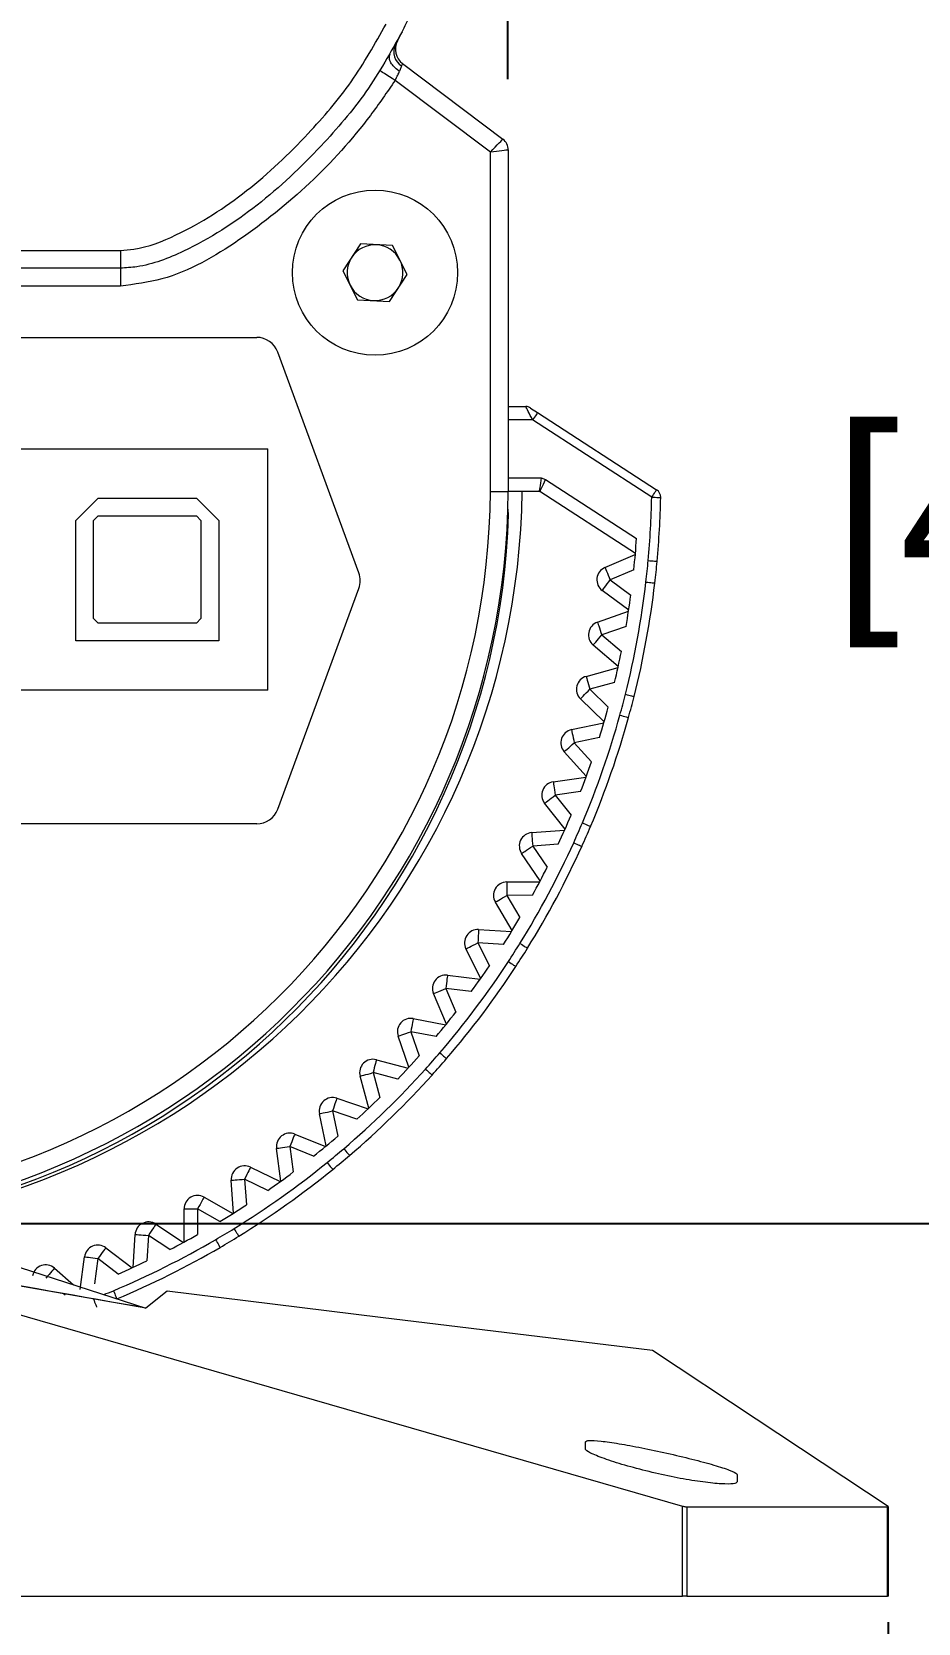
# Model space of a CAD drawing. Header units: inches. Extents: x 1 to 23.4, y -2.8 to 12.5.
# Drawn here: x 21.639 to 22.421, y 0.118 to 1.521 of the extents above; entities that cross this region are included whole.
import ezdxf

# ---------------------------------------------------------------- set-up
doc = ezdxf.new("R2010")
doc.units = ezdxf.units.IN
doc.header["$MEASUREMENT"] = 0
doc.layers.get('Defpoints').update_dxf_attribs({"color": 1})
doc.layers.add('Graze 2.0 Int', color=7, linetype='Continuous')
doc.styles.get("Standard").update_dxf_attribs({"font": 'Arial.ttf'})
doc.dimstyles.new('.1 DIM', dxfattribs={"dimscale": 0, "dimtxt": 0.15, "dimasz": 0.15, "dimexe": 0.18, "dimexo": 0.0625, "dimgap": 0.09, "dimtad": 0, "dimtih": 1, "dimtoh": 1, "dimdec": 5, "dimzin": 0, "dimdsep": 46, "dimlunit": 4, "dimtxsty": 'Standard', "dimcen": 0.09, "dimadec": 0, "dimazin": 0, "dimtfac": 1, "dimtdec": 5, "dimtofl": 0, "dimtmove": 0, "dimatfit": 3, "dimfxl": 1, "dimtolj": 1, "dimtzin": 0, "dimarcsym": 0})

# ---------------------------------------------------------------- blocks, each defined once
blk = doc.blocks.new('*D5')
at = {"layer": 'Defpoints', "color": 0, "lineweight": -2, "transparency": 16777216}
for p, q in [((21.4729, 2.0529), (23.0497, 2.0529)), ((22.8697, 1.9029), (22.8697, 1.7135)), ((22.8697, 0.6202), (22.8697, 0.8097)), ((21.4729, 0.4702), (23.0497, 0.4702))]:
    blk.add_line(p, q, dxfattribs=at)
at = {"layer": 'Defpoints', "color": 0, "transparency": 16777216}
for p in [(21.4104, 2.0529), (21.4104, 0.4702), (22.8697, 0.4702)]:
    blk.add_point(p, dxfattribs=at)
for points in [[(22.8447, 1.9029), (22.8947, 1.9029), (22.8697, 2.0529)], [(22.8447, 0.6202), (22.8947, 0.6202), (22.8697, 0.4702)]]:
    blk.add_solid(points, dxfattribs=at)
at = {"layer": 'Defpoints', "color": 0, "transparency": 16777216, "char_height": 0.15, "attachment_point": 5}
for s, insert in [('\\A1;1{\\H1x;\\S19/32;}"', (22.8697, 1.528)), ('\\A1;[40.20 mm]', (22.8697, 1.0761))]:
    blk.add_mtext(s, dxfattribs=dict(at, insert=insert))
blk = doc.blocks.new('*D6')
at = {"layer": 'Defpoints', "color": 0, "lineweight": -2, "transparency": 16777216}
for p, q in [((20.7615, 1.4796), (20.7615, 2.8312)), ((22.0591, 1.4796), (22.0591, 2.8312)), ((20.6115, 2.6512), (20.4615, 2.6512)), ((22.2091, 2.6512), (22.3591, 2.6512))]:
    blk.add_line(p, q, dxfattribs=at)
at = {"layer": 'Defpoints', "color": 0, "transparency": 16777216}
for p in [(20.7615, 2.6512), (20.7615, 1.4171), (22.0591, 1.4171)]:
    blk.add_point(p, dxfattribs=at)
for points in [[(20.6115, 2.6762), (20.6115, 2.6262), (20.7615, 2.6512)], [(22.2091, 2.6762), (22.2091, 2.6262), (22.0591, 2.6512)]]:
    blk.add_solid(points, dxfattribs=at)
at = {"layer": 'Defpoints', "color": 0, "transparency": 16777216, "char_height": 0.15, "attachment_point": 5}
for s, insert in [('\\A1;1{\\H1x;\\S5/16;}"', (21.4103, 2.9166)), ('\\A1;[32.96 mm]', (21.4103, 2.4658))]:
    blk.add_mtext(s, dxfattribs=dict(at, insert=insert))
blk = doc.blocks.new('*D7')
at = {"layer": 'Defpoints', "color": 0, "lineweight": -2, "transparency": 16777216}
for p, q in [((20.4264, 0.1184), (20.4264, -0.6362)), ((22.3944, 0.1184), (22.3944, -0.6362)), ((20.5764, -0.4562), (20.8109, -0.4562)), ((22.2444, -0.4562), (22.01, -0.4562))]:
    blk.add_line(p, q, dxfattribs=at)
at = {"layer": 'Defpoints', "color": 0, "transparency": 16777216}
for p in [(20.4264, 0.1809), (22.3944, 0.1809), (20.4264, -0.4562)]:
    blk.add_point(p, dxfattribs=at)
for points in [[(20.5764, -0.4312), (20.5764, -0.4812), (20.4264, -0.4562)], [(22.2444, -0.4312), (22.2444, -0.4812), (22.3944, -0.4562)]]:
    blk.add_solid(points, dxfattribs=at)
at = {"layer": 'Defpoints', "color": 0, "transparency": 16777216, "char_height": 0.15, "attachment_point": 5}
for s, insert in [('\\A1;1{\\H1x;\\S31/32;}"', (21.4104, -0.1897)), ('\\A1;[49.99 mm]', (21.4104, -0.6416))]:
    blk.add_mtext(s, dxfattribs=dict(at, insert=insert))

msp = doc.modelspace()

# ---------------------------------------------------------------- linework, layer by layer
at = {"layer": 'Graze 2.0 Int', "color": 7, "linetype": 'Continuous', "lineweight": 15}
for p, q in [((21.961067, 1.512107), (21.961635, 1.513182)), ((21.966093, 1.49327), (22.054634, 1.426549)), ((22.043589, 1.415154), (21.959616, 1.478432)), ((22.043589, 1.115919), (22.043589, 1.415154)), ((22.059337, 1.417117), (22.059337, 1.115919)), ((21.929014, 1.334152), (21.913532, 1.310328)), ((21.957388, 1.332656), (21.929014, 1.334152)), ((21.103323, 1.328517), (21.717496, 1.328517)), ((21.717496, 1.328517), (21.717496, 1.312769)), ((21.970279, 1.307336), (21.957388, 1.332656)), ((21.717496, 1.312769), (21.103323, 1.312769)), ((21.717496, 1.312769), (21.717496, 1.297021)), ((21.913532, 1.310328), (21.926423, 1.285008)), ((21.954797, 1.283512), (21.970279, 1.307336)), ((21.717496, 1.297021), (21.103323, 1.297021)), ((21.926423, 1.285008), (21.954797, 1.283512)), ((20.983209, 1.251746), (21.837609, 1.251746)), ((21.927606, 1.04396), (21.856089, 1.238842)), ((22.059337, 1.190722), (22.074808, 1.190722)), ((22.079096, 1.189452), (22.085159, 1.185515)), ((22.085159, 1.185515), (22.190143, 1.117337)), ((22.185854, 1.110734), (22.08087, 1.178911)), ((20.973401, 1.15332), (21.847417, 1.15332)), ((21.847417, 0.940722), (21.847417, 1.15332)), ((22.088306, 1.12773), (22.092314, 1.126543)), ((22.092314, 1.126543), (22.172466, 1.074491)), ((21.697811, 1.110013), (21.678126, 1.090328)), ((21.697811, 1.110013), (21.784425, 1.110013)), ((21.80411, 1.090328), (21.784425, 1.110013)), ((22.043589, 1.115919), (22.059337, 1.115919)), ((22.086594, 1.115919), (22.059337, 1.115919)), ((22.087318, 1.115704), (22.086594, 1.115919)), ((22.171444, 1.061072), (22.087318, 1.115704)), ((21.678126, 0.984029), (21.678126, 1.090328)), ((21.697811, 1.094265), (21.693874, 1.090328)), ((21.693874, 1.003714), (21.693874, 1.090328)), ((21.697811, 1.094265), (21.784425, 1.094265)), ((21.788362, 1.090328), (21.784425, 1.094265)), ((21.788362, 1.090328), (21.788362, 1.003714)), ((21.80411, 1.090328), (21.80411, 0.984029)), ((22.14464, 1.048736), (22.17137, 1.060202)), ((22.170097, 1.046804), (22.149296, 1.037882)), ((21.856089, 0.835515), (21.927606, 1.030397)), ((22.165519, 1.011006), (22.142224, 1.028422)), ((22.149296, 1.037882), (22.167424, 1.024329)), ((21.693874, 1.003714), (21.697811, 0.999777)), ((21.784425, 0.999777), (21.697811, 0.999777)), ((21.784425, 0.999777), (21.788362, 1.003714)), ((22.137959, 1.000466), (22.165387, 1.010144)), ((22.163233, 0.996859), (22.141889, 0.989328)), ((21.80411, 0.984029), (21.678126, 0.984029)), ((22.141889, 0.989328), (22.159083, 0.974609)), ((22.156303, 0.961441), (22.134208, 0.980356)), ((22.128108, 0.952742), (22.156115, 0.960589)), ((21.847417, 0.940722), (21.469464, 0.940722)), ((22.153089, 0.947475), (22.131295, 0.941369)), ((22.131295, 0.941369), (22.14748, 0.925548)), ((22.143838, 0.912592), (22.123039, 0.932923)), ((22.115131, 0.905772), (22.143594, 0.911754)), ((22.139709, 0.898868), (22.11756, 0.894213)), ((22.128177, 0.864671), (22.108765, 0.88633)), ((22.11756, 0.894213), (22.132666, 0.877359)), ((22.099082, 0.85976), (22.127879, 0.863851)), ((22.123152, 0.85125), (22.100744, 0.848066)), ((22.100744, 0.848066), (22.114706, 0.830252)), ((22.109389, 0.817888), (22.091448, 0.84078)), ((21.837609, 0.822612), (21.60726, 0.822612)), ((22.080034, 0.814907), (22.109037, 0.81709)), ((22.10349, 0.804828), (22.08092, 0.803129)), ((22.08092, 0.803129), (22.093676, 0.784432)), ((22.087556, 0.772446), (22.071164, 0.796472)), ((22.058068, 0.771408), (22.087152, 0.771673)), ((22.080808, 0.759803), (22.058175, 0.759597)), ((22.058175, 0.759597), (22.06967, 0.7401)), ((22.062772, 0.728544), (22.048001, 0.753599)), ((22.032608, 0.717661), (22.042791, 0.697448)), ((22.055205, 0.716374), (22.032608, 0.717661)), ((22.03328, 0.729453), (22.062318, 0.727799)), ((22.035146, 0.686372), (22.02206, 0.712347)), ((22.005778, 0.689225), (22.034644, 0.685659)), ((22.00433, 0.677503), (22.013157, 0.656662)), ((22.026792, 0.674728), (22.00433, 0.677503)), ((22.004798, 0.646115), (21.993454, 0.672897)), ((21.975682, 0.650899), (22.00425, 0.645436)), ((21.971861, 0.607947), (21.962308, 0.635419)), ((21.973464, 0.639298), (21.980897, 0.61792)), ((21.995694, 0.635047), (21.973464, 0.639298)), ((21.943124, 0.614642), (21.971269, 0.607306)), ((21.936477, 0.572036), (21.928757, 0.600078)), ((21.940145, 0.603213), (21.946152, 0.581391)), ((21.962046, 0.597504), (21.940145, 0.603213)), ((21.908244, 0.580612), (21.935844, 0.571435)), ((21.898801, 0.538537), (21.892948, 0.567027)), ((21.904518, 0.569404), (21.909072, 0.547233)), ((21.925995, 0.562263), (21.904518, 0.569404)), ((21.871195, 0.548957), (21.89813, 0.537979)), ((21.858997, 0.507596), (21.855037, 0.536411)), ((21.866738, 0.538019), (21.86982, 0.515596)), ((21.887697, 0.529477), (21.866738, 0.538019)), ((21.832139, 0.519815), (21.858291, 0.507084)), ((21.817239, 0.479349), (21.815188, 0.508362)), ((21.82697, 0.509195), (21.828566, 0.486618)), ((21.84732, 0.499288), (21.82697, 0.509195)), ((21.791246, 0.493313), (21.8165, 0.478885)), ((21.773708, 0.453918), (21.773576, 0.483003)), ((21.785387, 0.483057), (21.78549, 0.460424)), ((21.805039, 0.47183), (21.785387, 0.483057)), ((21.748693, 0.469566), (21.77294, 0.453504)), ((21.739723, 0.395535), (21.410462, 0.452917)), ((21.563953, 0.45254), (21.739723, 0.395535)), ((21.728595, 0.431415), (21.730381, 0.460445)), ((21.74217, 0.45972), (21.74078, 0.437129)), ((21.761039, 0.44722), (21.74217, 0.45972)), ((21.682095, 0.411936), (21.685793, 0.440786)), ((21.697508, 0.439284), (21.69463, 0.416834)), ((21.715511, 0.425567), (21.697508, 0.439284)), ((21.704666, 0.448679), (21.727801, 0.431052)), ((21.659357, 0.430741), (21.676051, 0.416185)), ((21.75866, 0.410345), (21.739723, 0.395535)), ((22.127337, 0.271358), (22.127337, 0.277591)), ((22.261195, 0.248432), (22.261195, 0.242175)), ((22.212964, 0.141509), (22.212964, 0.220921)), ((22.216789, 0.220249), (22.393548, 0.220249)), ((22.216789, 0.220249), (22.216789, 0.141509)), ((22.393548, 0.141509), (22.393548, 0.220249)), ((22.394438, 0.220371), (22.394438, 0.220376)), ((22.394438, 0.141509), (22.394438, 0.220371)), ((21.410409, 0.141509), (22.212964, 0.141509)), ((22.216789, 0.141509), (22.212964, 0.141509)), ((22.216789, 0.141509), (22.393548, 0.141509)), ((22.394438, 0.141509), (22.393548, 0.141509))]:
    msp.add_line(p, q, dxfattribs=at)
at = {"layer": 'Graze 2.0 Int', "color": 8, "linetype": 'Continuous', "lineweight": 15}
for p, q in [((22.08087, 1.178911), (22.059337, 1.178911)), ((22.059337, 1.12773), (22.088306, 1.12773)), ((21.668654, 0.406964), (21.667284, 0.408159))]:
    msp.add_line(p, q, dxfattribs=at)
at = {"layer": 'Graze 2.0 Int', "color": 7, "linetype": 'Continuous', "lineweight": 15, "flags": 128}
for points in [[(21.959616, 1.478432), (21.957031, 1.480093), (21.954546, 1.481689), (21.952255, 1.483161), (21.950247, 1.484451), (21.9486, 1.48551), (21.947375, 1.486296), (21.946621, 1.486781), (21.946367, 1.486944)], [(22.043589, 1.415154), (22.045744, 1.417377), (22.047816, 1.419515), (22.049725, 1.421485), (22.051399, 1.423212), (22.052773, 1.424629), (22.053793, 1.425682), (22.054422, 1.42633), (22.054634, 1.426549)], [(22.059337, 1.417117), (22.059098, 1.417087), (22.058387, 1.416998), (22.057227, 1.416854), (22.055653, 1.416657), (22.053712, 1.416415), (22.051463, 1.416135), (22.048975, 1.415825), (22.046324, 1.415495), (22.043589, 1.415154)], [(22.08087, 1.178911), (22.079818, 1.180962), (22.078797, 1.182951), (22.077839, 1.184816), (22.076973, 1.186503), (22.076226, 1.187959), (22.07562, 1.18914), (22.075174, 1.19001), (22.0749, 1.190543), (22.074808, 1.190722)], [(22.085159, 1.185515), (22.085076, 1.185388), (22.084832, 1.185012), (22.084436, 1.184402), (22.083903, 1.18358), (22.083253, 1.18258), (22.082511, 1.181438), (22.081707, 1.180199), (22.08087, 1.178911)], [(22.088306, 1.12773), (22.087972, 1.125426), (22.087651, 1.12321), (22.087355, 1.121168), (22.087095, 1.119378), (22.086882, 1.117909), (22.086724, 1.116818), (22.086627, 1.116146), (22.086594, 1.115919)], [(22.087318, 1.115704), (22.087414, 1.115913), (22.087698, 1.116529), (22.08816, 1.117531), (22.088781, 1.118879), (22.089538, 1.120521), (22.090402, 1.122395), (22.091339, 1.124428), (22.092314, 1.126543)], [(22.185854, 1.110734), (22.186691, 1.112022), (22.187495, 1.113261), (22.188237, 1.114402), (22.188887, 1.115403), (22.18942, 1.116224), (22.189816, 1.116835), (22.19006, 1.11721), (22.190143, 1.117337)], [(22.185854, 1.110734), (22.18739, 1.110704), (22.188867, 1.110675), (22.190228, 1.110649), (22.191421, 1.110626), (22.1924, 1.110607), (22.193128, 1.110593), (22.193576, 1.110584), (22.193727, 1.110581)], [(22.059698, 1.095619), (22.059428, 1.099545), (22.059094, 1.101113)], [(22.182757, 1.054915), (22.184287, 1.054775), (22.185758, 1.05464), (22.187114, 1.054516), (22.188302, 1.054407), (22.189277, 1.054317), (22.190002, 1.054251), (22.190448, 1.05421), (22.190598, 1.054196)], [(22.14464, 1.048736), (22.14473, 1.048528), (22.144994, 1.04791), (22.145425, 1.046907), (22.146004, 1.045557), (22.146709, 1.043912), (22.147514, 1.042036), (22.148388, 1.039999), (22.149296, 1.037882)], [(22.142224, 1.028422), (22.14236, 1.028604), (22.142762, 1.029142), (22.143416, 1.030016), (22.144295, 1.031193), (22.145367, 1.032626), (22.14659, 1.034262), (22.147916, 1.036036), (22.149296, 1.037882)], [(22.180787, 1.035986), (22.182312, 1.035808), (22.18378, 1.035637), (22.185132, 1.035479), (22.186317, 1.035341), (22.18729, 1.035228), (22.188012, 1.035144), (22.188457, 1.035092), (22.188608, 1.035074)], [(22.137959, 1.000466), (22.138035, 1.000252), (22.138258, 0.999618), (22.138621, 0.998589), (22.13911, 0.997204), (22.139706, 0.995516), (22.140385, 0.99359), (22.141122, 0.991501), (22.141889, 0.989328)], [(22.134208, 0.980356), (22.134356, 0.980528), (22.134793, 0.981039), (22.135503, 0.981868), (22.136458, 0.982984), (22.137622, 0.984343), (22.13895, 0.985895), (22.140391, 0.987578), (22.141889, 0.989328)], [(22.123039, 0.932923), (22.123198, 0.933085), (22.123667, 0.933566), (22.12443, 0.934346), (22.125457, 0.935397), (22.126708, 0.936676), (22.128135, 0.938137), (22.129684, 0.939721), (22.131295, 0.941369)], [(22.128108, 0.952742), (22.12817, 0.952523), (22.128351, 0.951876), (22.128645, 0.950825), (22.129042, 0.949411), (22.129525, 0.947687), (22.130076, 0.945721), (22.130673, 0.943588), (22.131295, 0.941369)], [(22.16267, 0.936964), (22.16416, 0.93659), (22.165593, 0.93623), (22.166913, 0.935899), (22.16807, 0.935608), (22.16902, 0.93537), (22.169726, 0.935193), (22.17016, 0.935084), (22.170307, 0.935047)], [(22.157811, 0.918564), (22.159292, 0.918153), (22.160715, 0.917759), (22.162027, 0.917395), (22.163177, 0.917076), (22.16412, 0.916815), (22.164822, 0.91662), (22.165253, 0.916501), (22.165399, 0.91646)], [(22.115131, 0.905772), (22.115177, 0.905549), (22.115316, 0.904892), (22.11554, 0.903824), (22.115842, 0.902386), (22.11621, 0.900635), (22.11663, 0.898636), (22.117086, 0.896468), (22.11756, 0.894213)], [(22.108765, 0.88633), (22.108934, 0.886481), (22.109434, 0.88693), (22.110247, 0.887658), (22.111341, 0.888639), (22.112674, 0.889833), (22.114194, 0.891196), (22.115844, 0.892675), (22.11756, 0.894213)], [(22.099082, 0.85976), (22.099114, 0.859535), (22.099209, 0.858869), (22.099362, 0.857789), (22.099569, 0.856335), (22.099821, 0.854563), (22.100108, 0.852541), (22.10042, 0.850347), (22.100744, 0.848066)], [(22.091448, 0.84078), (22.091626, 0.84092), (22.092155, 0.841335), (22.093015, 0.842008), (22.094171, 0.842914), (22.095579, 0.844018), (22.097186, 0.845278), (22.09893, 0.846645), (22.100744, 0.848066)], [(22.080034, 0.814907), (22.080051, 0.81468), (22.080101, 0.81401), (22.080183, 0.812922), (22.080293, 0.811457), (22.080428, 0.809672), (22.080581, 0.807636), (22.080747, 0.805427), (22.08092, 0.803129)], [(22.124677, 0.8235), (22.126092, 0.822902), (22.127452, 0.822326), (22.128706, 0.821795), (22.129805, 0.82133), (22.130707, 0.820949), (22.131377, 0.820665), (22.13179, 0.820491), (22.131929, 0.820432)], [(22.071164, 0.796472), (22.071351, 0.7966), (22.071906, 0.796979), (22.072808, 0.797594), (22.074021, 0.798422), (22.0755, 0.799431), (22.077187, 0.800581), (22.079017, 0.80183), (22.08092, 0.803129)], [(22.117046, 0.806065), (22.118445, 0.805432), (22.119791, 0.804823), (22.121032, 0.804262), (22.122119, 0.80377), (22.123011, 0.803367), (22.123674, 0.803067), (22.124082, 0.802882), (22.12422, 0.80282)], [(22.048001, 0.753599), (22.048196, 0.753714), (22.048775, 0.754056), (22.049715, 0.75461), (22.050981, 0.755356), (22.052523, 0.756265), (22.054282, 0.757302), (22.05619, 0.758427), (22.058175, 0.759597)], [(22.058068, 0.771408), (22.05807, 0.771181), (22.058076, 0.770509), (22.058086, 0.769417), (22.058099, 0.767949), (22.058115, 0.766159), (22.058134, 0.764117), (22.058154, 0.761902), (22.058175, 0.759597)], [(22.02206, 0.712347), (22.022263, 0.712449), (22.022863, 0.712752), (22.023837, 0.713243), (22.025149, 0.713904), (22.026748, 0.714709), (22.028571, 0.715628), (22.03055, 0.716625), (22.032608, 0.717661)], [(22.03328, 0.729453), (22.033267, 0.729227), (22.033229, 0.728556), (22.033166, 0.727466), (22.033083, 0.725999), (22.032981, 0.724213), (22.032865, 0.722174), (22.032739, 0.719962), (22.032608, 0.717661)], [(22.069684, 0.717231), (22.07099, 0.716421), (22.072246, 0.715643), (22.073403, 0.714926), (22.074417, 0.714298), (22.075249, 0.713782), (22.075868, 0.713399), (22.076249, 0.713163), (22.076377, 0.713083)], [(22.005778, 0.689225), (22.00575, 0.689), (22.005668, 0.688333), (22.005534, 0.68725), (22.005354, 0.685792), (22.005134, 0.684016), (22.004884, 0.681989), (22.004612, 0.67979), (22.00433, 0.677503)], [(22.059462, 0.701178), (22.060748, 0.700337), (22.061984, 0.699528), (22.063123, 0.698783), (22.064121, 0.69813), (22.064941, 0.697594), (22.06555, 0.697195), (22.065925, 0.69695), (22.066051, 0.696867)], [(21.993454, 0.672897), (21.993663, 0.672985), (21.994282, 0.673247), (21.995287, 0.673673), (21.996639, 0.674246), (21.998287, 0.674944), (22.000168, 0.67574), (22.002208, 0.676605), (22.00433, 0.677503)], [(21.975682, 0.650899), (21.97564, 0.650676), (21.975513, 0.650016), (21.975308, 0.648944), (21.975032, 0.647501), (21.974696, 0.645743), (21.974313, 0.643738), (21.973897, 0.641561), (21.973464, 0.639298)], [(21.962308, 0.635419), (21.962522, 0.635494), (21.963157, 0.635714), (21.964188, 0.636073), (21.965575, 0.636555), (21.967266, 0.637143), (21.969195, 0.637814), (21.971287, 0.638541), (21.973464, 0.639298)], [(21.999004, 0.62069), (22.000169, 0.619689), (22.00129, 0.618727), (22.002324, 0.617841), (22.003229, 0.617064), (22.003972, 0.616426), (22.004524, 0.615952), (22.004864, 0.61566), (22.004979, 0.615562)], [(21.943124, 0.614642), (21.943066, 0.614422), (21.942897, 0.613772), (21.942622, 0.612716), (21.942251, 0.611294), (21.9418, 0.609562), (21.941285, 0.607586), (21.940726, 0.605442), (21.940145, 0.603213)], [(21.986434, 0.606399), (21.987574, 0.605371), (21.988672, 0.604382), (21.989683, 0.60347), (21.990569, 0.602671), (21.991296, 0.602015), (21.991836, 0.601528), (21.992169, 0.601228), (21.992282, 0.601127)], [(21.928757, 0.600078), (21.928976, 0.600138), (21.929624, 0.600317), (21.930676, 0.600606), (21.932093, 0.600996), (21.933818, 0.601471), (21.935787, 0.602013), (21.937923, 0.602601), (21.940145, 0.603213)], [(21.908244, 0.580612), (21.908172, 0.580396), (21.90796, 0.579758), (21.907616, 0.578723), (21.907153, 0.577329), (21.906588, 0.575631), (21.905944, 0.573693), (21.905245, 0.57159), (21.904518, 0.569404)], [(21.892948, 0.567027), (21.89317, 0.567073), (21.893829, 0.567208), (21.894898, 0.567428), (21.896337, 0.567723), (21.89809, 0.568083), (21.90009, 0.568494), (21.90226, 0.56894), (21.904518, 0.569404)], [(21.871195, 0.548957), (21.87111, 0.548746), (21.870856, 0.548124), (21.870444, 0.547113), (21.86989, 0.545753), (21.869214, 0.544096), (21.868444, 0.542205), (21.867607, 0.540153), (21.866738, 0.538019)], [(21.855037, 0.536411), (21.855262, 0.536442), (21.855927, 0.536533), (21.857009, 0.536682), (21.858464, 0.536882), (21.860237, 0.537125), (21.86226, 0.537404), (21.864455, 0.537705), (21.866738, 0.538019)], [(21.91431, 0.536164), (21.915308, 0.534997), (21.916268, 0.533874), (21.917152, 0.532839), (21.917928, 0.531932), (21.918564, 0.531187), (21.919037, 0.530634), (21.919328, 0.530294), (21.919426, 0.530179)], [(21.832139, 0.519815), (21.83204, 0.51961), (21.831746, 0.519006), (21.831268, 0.518025), (21.830625, 0.516704), (21.829842, 0.515095), (21.828948, 0.513259), (21.827978, 0.511267), (21.82697, 0.509195)], [(21.899692, 0.523978), (21.900661, 0.522786), (21.901593, 0.52164), (21.902451, 0.520584), (21.903204, 0.519658), (21.903822, 0.518898), (21.904281, 0.518333), (21.904564, 0.517986), (21.904659, 0.517868)], [(21.815188, 0.508362), (21.815414, 0.508378), (21.816085, 0.508425), (21.817174, 0.508502), (21.818639, 0.508606), (21.820424, 0.508732), (21.822461, 0.508876), (21.824671, 0.509032), (21.82697, 0.509195)], [(21.791246, 0.493313), (21.791133, 0.493116), (21.7908, 0.492532), (21.790258, 0.491584), (21.78953, 0.490309), (21.788642, 0.488755), (21.787629, 0.486982), (21.78653, 0.485058), (21.785387, 0.483057)], [(21.773576, 0.483003), (21.773803, 0.483004), (21.774475, 0.483007), (21.775566, 0.483012), (21.777035, 0.483019), (21.778825, 0.483027), (21.780867, 0.483037), (21.783082, 0.483047), (21.785387, 0.483057)], [(21.748693, 0.469566), (21.748567, 0.469377), (21.748196, 0.468817), (21.747593, 0.467907), (21.746782, 0.466682), (21.745794, 0.46519), (21.744666, 0.463488), (21.743442, 0.461641), (21.74217, 0.45972)], [(21.817628, 0.465675), (21.818435, 0.464368), (21.819211, 0.463111), (21.819925, 0.461952), (21.820552, 0.460937), (21.821066, 0.460103), (21.821448, 0.459484), (21.821683, 0.459103), (21.821763, 0.458974)], [(21.41041, 0.452926), (21.85984, 0.323003), (22.212964, 0.220921)], [(21.730381, 0.460445), (21.730608, 0.460431), (21.731279, 0.46039), (21.732368, 0.460323), (21.733834, 0.460233), (21.73562, 0.460123), (21.737659, 0.459997), (21.73987, 0.459861), (21.74217, 0.45972)], [(21.80131, 0.455883), (21.802084, 0.454556), (21.802829, 0.45328), (21.803515, 0.452104), (21.804116, 0.451074), (21.80461, 0.450228), (21.804976, 0.449599), (21.805202, 0.449212), (21.805278, 0.449082)], [(21.685793, 0.440786), (21.686018, 0.440757), (21.686684, 0.440671), (21.687767, 0.440533), (21.689224, 0.440346), (21.690999, 0.440118), (21.693025, 0.439859), (21.695222, 0.439577), (21.697508, 0.439284)], [(21.704666, 0.448679), (21.704528, 0.448498), (21.704121, 0.447964), (21.703459, 0.447095), (21.702569, 0.445927), (21.701485, 0.444503), (21.700247, 0.442879), (21.698904, 0.441117), (21.697508, 0.439284)], [(21.659357, 0.430741), (21.659208, 0.43057), (21.658766, 0.430064), (21.658049, 0.429241), (21.657083, 0.428134), (21.655907, 0.426785), (21.654565, 0.425246), (21.653109, 0.423576), (21.651595, 0.421839)], [(21.71125, 0.410894), (21.711846, 0.409478), (21.712419, 0.408116), (21.712947, 0.406862), (21.71341, 0.405762), (21.71379, 0.404859), (21.714072, 0.404189), (21.714246, 0.403776), (21.714304, 0.403636)], [(22.186392, 0.358045), (21.946862, 0.387333), (21.75866, 0.410345)], [(22.394392, 0.220427), (22.277912, 0.297493), (22.186392, 0.358045)]]:
    msp.add_lwpolyline(points, dxfattribs=at)
at = {"layer": 'Graze 2.0 Int', "color": 8, "linetype": 'Continuous', "lineweight": 15, "flags": 128}
msp.add_lwpolyline([(21.693686, 0.403558), (21.694181, 0.402298), (21.69472, 0.400922), (21.695217, 0.399655), (21.695653, 0.398544), (21.69601, 0.397633), (21.696276, 0.396955), (21.69644, 0.396538), (21.696495, 0.396397)], dxfattribs=at)
at = {"layer": 'Graze 2.0 Int', "color": 7, "linetype": 'Continuous', "lineweight": 15}
msp.add_circle((21.941905, 1.308832), 0.072835, dxfattribs=at)
for centre, radius, start, end in [((21.578593, 1.714793), 0.432861, 332.240192, 334.966773), ((21.972854, 1.503546), 0.014459, 155.493992, 238.759367), ((21.975571, 1.505847), 0.015748, 152.239799, 233), ((22.047526, 1.417117), 0.011811, 0, 53), ((21.941905, 1.308832), 0.024606, 86.982067, 146.982067), ((21.941905, 1.308832), 0.024606, 146.982067, 206.982067), ((21.941905, 1.308832), 0.024606, 26.982067, 86.982067), ((21.941905, 1.308832), 0.024606, 326.982067, 26.982067), ((21.941905, 1.308832), 0.024606, 206.982067, 266.982067), ((21.941905, 1.308832), 0.024606, 266.982067, 326.982067), ((21.837609, 1.232061), 0.019685, 20.151747, 90), ((22.074808, 1.182848), 0.007874, 57, 90), ((21.410409, 1.125761), 0.661417, 180.852647, 359.147353), ((21.410409, 1.119185), 0.648936, 180.28842, 359.71158), ((21.410409, 1.119185), 0.633188, 180.28842, 359.704407), ((21.410409, 1.125761), 0.775591, 354.759029, 358.889774), ((22.185854, 1.110734), 0.007874, 358.889774, 57), ((21.410409, 1.125761), 0.783465, 354.759029, 358.889774), ((21.410409, 1.115919), 0.649606, 181.790785, 358.209215), ((21.410409, 1.125761), 0.76378, 354.066362, 356.15103), ((21.410409, 1.125761), 0.775591, 353.35303, 354.759029), ((21.410409, 1.125761), 0.783465, 353.35303, 354.759029), ((21.909126, 1.037179), 0.019685, 339.848253, 20.151747), ((22.149296, 1.037882), 0.011811, 113.217391, 233.217391), ((21.410409, 1.125761), 0.775591, 345.911265, 353.35303), ((21.410409, 1.125761), 0.783465, 345.911265, 353.35303), ((21.410409, 1.125761), 0.76378, 350.283753, 352.368421), ((22.141889, 0.989328), 0.011811, 109.434783, 229.434783), ((21.410409, 1.125761), 0.76378, 346.501144, 348.585812), ((22.131295, 0.941369), 0.011811, 105.652174, 225.652174), ((21.410409, 1.125761), 0.775591, 344.50537, 345.911265), ((21.410409, 1.125761), 0.783465, 344.50537, 345.911265), ((21.410409, 1.125761), 0.775591, 337.063097, 344.50537), ((21.410409, 1.125761), 0.783465, 337.063097, 344.50537), ((21.410409, 1.125761), 0.76378, 342.718535, 344.803204), ((22.11756, 0.894213), 0.011811, 101.869565, 221.869565), ((21.410409, 1.125761), 0.76378, 338.935927, 341.020595), ((22.100744, 0.848066), 0.011811, 98.086957, 218.086957), ((21.837609, 0.842297), 0.019685, 270, 339.848253), ((21.410409, 1.125761), 0.76378, 335.153318, 337.237986), ((22.08092, 0.803129), 0.011811, 94.304348, 214.304348), ((21.410409, 1.125761), 0.775591, 335.657102, 337.063097), ((21.410409, 1.125761), 0.783465, 335.657102, 337.063097), ((21.410409, 1.125761), 0.775591, 328.214886, 335.657102), ((21.410409, 1.125761), 0.783465, 328.214886, 335.657102), ((21.410409, 1.125761), 0.76378, 331.370709, 333.455378), ((22.058175, 0.759597), 0.011811, 90.521739, 210.521739), ((21.410409, 1.125761), 0.76378, 327.588101, 329.672769), ((22.032608, 0.717661), 0.011811, 86.73913, 206.73913), ((21.410409, 1.125761), 0.775591, 326.808935, 328.214886), ((21.410409, 1.125761), 0.783465, 326.808935, 328.214886), ((22.00433, 0.677503), 0.011811, 82.956522, 202.956522), ((21.410409, 1.125761), 0.775591, 319.36717, 326.808935), ((21.410409, 1.125761), 0.783465, 319.36717, 326.808935), ((21.410409, 1.125761), 0.76378, 323.805492, 325.89016), ((21.973464, 0.639298), 0.011811, 79.173913, 199.173913), ((21.410409, 1.125761), 0.76378, 320.022883, 322.107552), ((21.410409, 1.125761), 0.76378, 316.240275, 318.324943), ((21.410409, 1.125761), 0.775591, 317.961174, 319.36717), ((21.410409, 1.125761), 0.775591, 310.518959, 317.961174), ((21.940145, 0.603213), 0.011811, 75.391304, 195.391304), ((21.410409, 1.125761), 0.783465, 317.961174, 319.36717), ((21.410409, 1.125761), 0.783465, 310.518959, 317.961174), ((21.904518, 0.569404), 0.011811, 71.608696, 191.608696), ((21.410409, 1.125761), 0.76378, 312.457666, 314.542334), ((21.866738, 0.538019), 0.011811, 67.826087, 187.826087), ((21.410409, 1.125761), 0.76378, 308.675057, 310.759725), ((21.410409, 1.125761), 0.775591, 309.112969, 310.518959), ((21.82697, 0.509195), 0.011811, 64.043478, 184.043478), ((21.410409, 1.125761), 0.775591, 301.671204, 309.112969), ((21.410409, 1.125761), 0.783465, 309.112969, 310.518959), ((21.410409, 1.125761), 0.783465, 301.671204, 309.112969), ((21.410409, 1.125761), 0.76378, 304.892448, 306.977117), ((21.785387, 0.483057), 0.011811, 60.26087, 180.26087), ((21.410409, 1.125761), 0.76378, 301.10984, 303.194508), ((21.74217, 0.45972), 0.011811, 56.478261, 176.478261), ((21.410409, 1.125761), 0.775591, 300.265247, 301.671204), ((21.697508, 0.439284), 0.011811, 52.695652, 172.695652), ((21.410409, 1.125761), 0.775591, 292.823031, 300.265247), ((21.410409, 1.125761), 0.76378, 297.327231, 299.411899), ((21.410409, 1.125761), 0.783465, 300.265247, 301.671204), ((21.410409, 1.125761), 0.783465, 292.823031, 300.265247), ((21.410409, 1.125761), 0.76378, 293.544622, 295.629291), ((21.651595, 0.421839), 0.011811, 48.913043, 168.913043)]:
    msp.add_arc(centre, radius, start, end, dxfattribs=at)
at = {"layer": 'Graze 2.0 Int', "color": 8, "linetype": 'Continuous', "lineweight": 15}
msp.add_arc((21.410409, 1.125761), 0.775591, 292.154689, 292.823031, dxfattribs=at)
at = {"layer": 'Graze 2.0 Int', "color": 7, "linetype": 'Continuous', "lineweight": 15}
for points, knots in [([(21.717496, 1.328517), (21.721432, 1.32878), (21.738447, 1.329918), (21.77771, 1.345703), (21.830277, 1.379372), (21.88032, 1.427239), (21.922506, 1.476103), (21.941917, 1.510804), (21.95161, 1.528133)], [0, 0, 0, 0, 0.03719593, 0.16081317, 0.39243123, 0.62516378, 0.8128129, 1, 1, 1, 1]), ([(21.965779, 1.52126), (21.955711, 1.503237), (21.93555, 1.46715), (21.891733, 1.416279), (21.839595, 1.366579), (21.784108, 1.331078), (21.741637, 1.314312), (21.722316, 1.313077), (21.717496, 1.312769)], [0, 0, 0, 0, 0.18440603, 0.36925009, 0.59867002, 0.82703402, 0.95685391, 1, 1, 1, 1]), ([(21.963564, 1.486554), (21.963179, 1.486802), (21.962528, 1.487223), (21.960498, 1.488697), (21.957745, 1.491224), (21.955266, 1.494949), (21.954207, 1.49859), (21.954882, 1.500487), (21.955219, 1.501436)], [0, 0, 0, 0, 0.05858439, 0.09930761, 0.32448135, 0.54965579, 0.77482736, 1, 1, 1, 1]), ([(21.95523, 1.501456), (21.95523, 1.501455), (21.955229, 1.501454), (21.955222, 1.501441), (21.955219, 1.501436)], [0, 0, 0, 0, 0.56925334, 1, 1, 1, 1]), ([(21.965355, 1.491184), (21.964984, 1.490176), (21.964489, 1.488833), (21.963748, 1.487008), (21.963564, 1.486554)], [0, 0, 0, 0, 0.7509464, 1, 1, 1, 1]), ([(21.966093, 1.49327), (21.966042, 1.493116), (21.965961, 1.492874), (21.965517, 1.491635), (21.965355, 1.491184)], [0, 0, 0, 0, 0.63623086, 1, 1, 1, 1]), ([(21.959616, 1.478432), (21.952488, 1.468016), (21.930274, 1.435553), (21.88559, 1.386258), (21.824394, 1.337164), (21.767465, 1.303411), (21.729851, 1.298601), (21.717496, 1.297021)], [0, 0, 0, 0, 0.12167348, 0.3792149, 0.63651969, 0.88060884, 1, 1, 1, 1]), ([(21.959616, 1.478432), (21.960458, 1.48004), (21.961951, 1.482889), (21.963074, 1.485442), (21.963564, 1.486554)], [0, 0, 0, 0, 0.5645841, 1, 1, 1, 1]), ([(21.739723, 0.395535), (21.682887, 0.405606), (21.569083, 0.425773), (21.463377, 0.443862), (21.410462, 0.452917)], [0, 0, 0, 0, 0.49941593, 1, 1, 1, 1]), ([(22.127337, 0.277591), (22.128032, 0.278125), (22.129421, 0.279193), (22.140346, 0.27849), (22.156498, 0.276188), (22.176908, 0.272424), (22.199488, 0.267628), (22.221883, 0.262299), (22.241369, 0.257042), (22.255274, 0.252482), (22.260729, 0.249752), (22.261101, 0.248699), (22.261195, 0.248432)], [0, 0, 0, 0, 0.10302437, 0.20606494, 0.30897251, 0.41355311, 0.52092612, 0.63097778, 0.74245238, 0.85356726, 0.96286948, 1, 1, 1, 1]), ([(22.261195, 0.242175), (22.260488, 0.24154), (22.259072, 0.240269), (22.24795, 0.240291), (22.231581, 0.241908), (22.211131, 0.245195), (22.188754, 0.249888), (22.166595, 0.255549), (22.147175, 0.261486), (22.133214, 0.266805), (22.127785, 0.269939), (22.127425, 0.271079), (22.127337, 0.271358)], [0, 0, 0, 0, 0.1039542, 0.20794338, 0.31122639, 0.41487229, 0.52059517, 0.62957097, 0.74139218, 0.85385192, 0.96417499, 1, 1, 1, 1]), ([(22.212964, 0.220921), (22.213406, 0.220802), (22.21429, 0.220564), (22.215588, 0.220331), (22.21639, 0.220254), (22.216732, 0.22025), (22.216789, 0.220249)], [0, 0, 0, 0, 0.31655419, 0.63354267, 0.93915973, 1, 1, 1, 1]), ([(22.393548, 0.220249), (22.393792, 0.220255), (22.394281, 0.220267), (22.39448, 0.220342), (22.394414, 0.220405), (22.394392, 0.220427)], [0, 0, 0, 0, 0.3983351, 0.79663772, 1, 1, 1, 1])]:
    msp.add_open_spline(points, degree=3, knots=knots, dxfattribs=at)

# ---------------------------------------------------------------- dimensions: what is measured, and where the dimension line sits
at = {"layer": 'Defpoints'}
for p1, p2, distance, picture, middle in [((22.059098, 1.417087), (20.761482, 1.417117), -1.234123, '*D6', (21.410318, 2.651225)), ((21.410409, 2.052927), (21.410409, 0.470249), 1.459287, '*D5', (22.869697, 1.261588))]:
    dim = msp.add_aligned_dim(p1=p1, p2=p2, distance=distance, dimstyle='.1 DIM', override={"dimscale": 1, "dimpost": '\\X'}, dxfattribs=at)
    dim.commit()
    dim.dimension.update_dxf_attribs({"geometry": picture, "text_midpoint": middle})
dim = msp.add_linear_dim(base=(20.42638, -0.456174), p1=(22.394438, 0.18094), p2=(20.42638, 0.18094), dimstyle='.1 DIM', override={"dimscale": 1, "dimpost": '\\X'}, dxfattribs=at)
dim.commit()
dim.dimension.update_dxf_attribs({"geometry": '*D7', "text_midpoint": (21.410409, -0.456174)})

doc.saveas('drawing.dxf')
